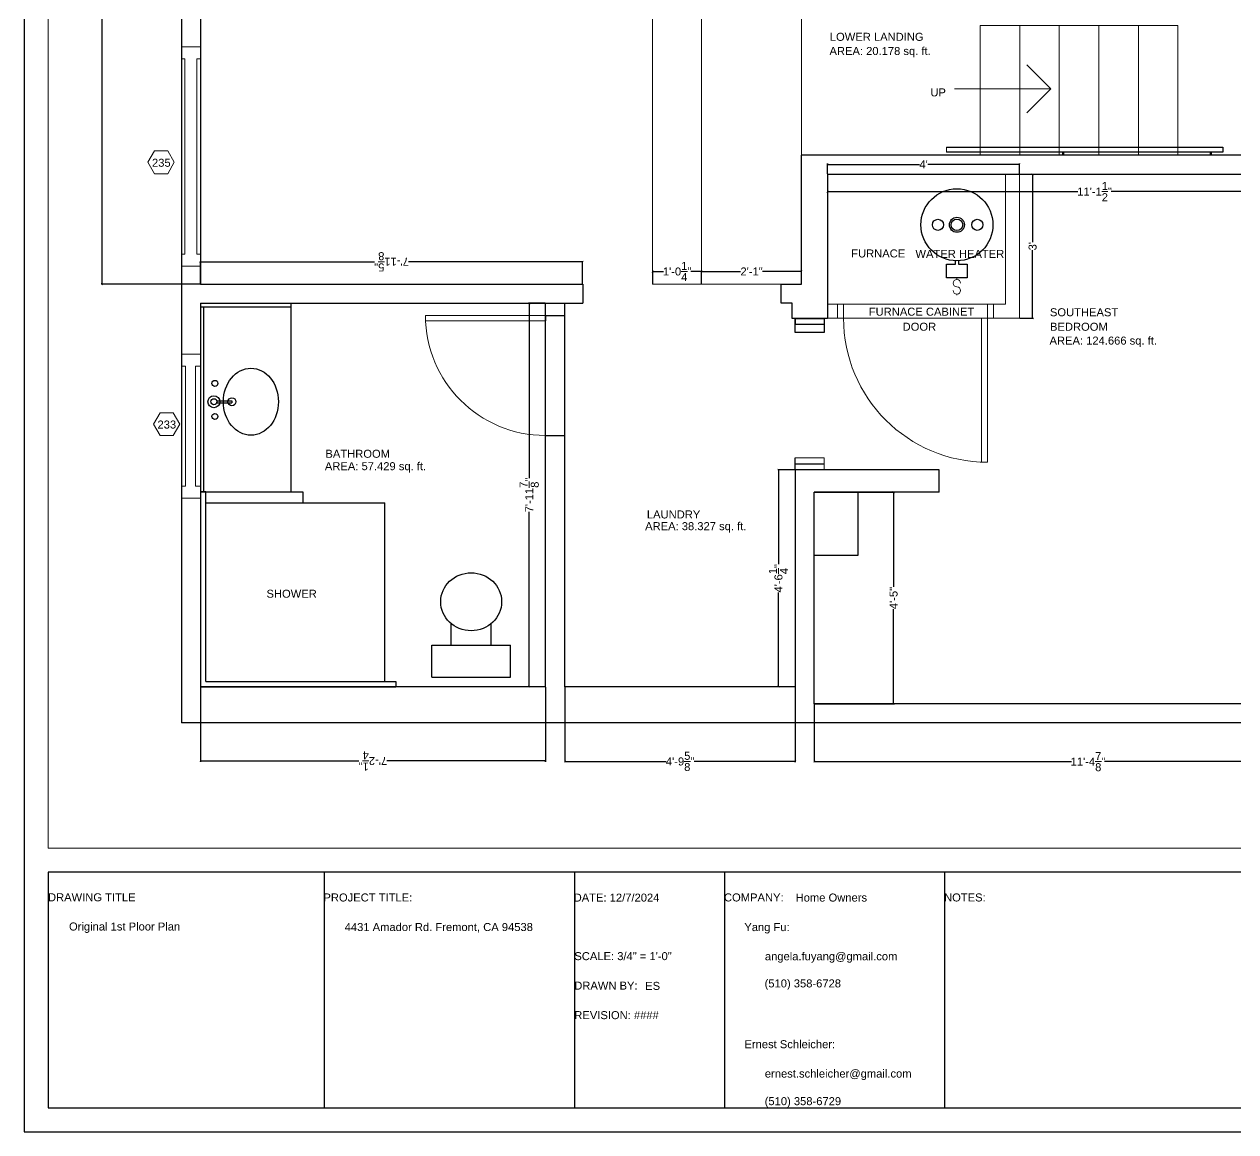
# Model space of a CAD drawing. Header units: inches. Extents: x -467 to 16, y 495 to 1144.
# Drawn here: x -467.1 to -164.3, y 495.1 to 771.9 of the extents above; entities that cross this region are included whole.
import ezdxf

# ---------------------------------------------------------------- set-up
doc = ezdxf.new("R2010")
doc.units = ezdxf.units.IN
doc.header["$MEASUREMENT"] = 0
doc.header["$PDMODE"] = 35
doc.layers.get('0').update_dxf_attribs({"color": 1, "lineweight": 9})
doc.layers.get('Defpoints').update_dxf_attribs({"lineweight": 9})
for name, color, linetype, lineweight in [('00-page-edge', 7, 'Continuous', 9), ('A101-Dimensions', 7, 'Continuous', 9), ('A101-Floorplan-1st-floor', 7, 'Continuous', 9), ('A101-Text', 7, 'Continuous', 9)]:
    doc.layers.add(name, color=color, linetype=linetype, lineweight=lineweight)
doc.layers.add('Title Block', color=7, linetype='Continuous')
doc.layers.add('Title Block Text', color=7, linetype='Continuous')
doc.styles.get("Standard").update_dxf_attribs({"font": 'Arial.ttf', "height": 2})
doc.dimstyles.get("Standard").update_dxf_attribs({"dimtxt": 0.18, "dimasz": 0.5, "dimexe": 0.18, "dimexo": 0.0625, "dimgap": 0.09, "dimtad": 0, "dimtoh": 1, "dimdec": 3, "dimzin": 0, "dimdsep": 46, "dimlunit": 4, "dimtxsty": 'Standard', "dimblk": 'ARCHTICK', "dimblk1": 'ARCHTICK', "dimblk2": 'ARCHTICK', "dimcen": 0.09, "dimadec": 1, "dimazin": 0, "dimtfac": 1, "dimtdec": 3, "dimtofl": 0, "dimtmove": 0, "dimatfit": 3, "dimfxl": 1, "dimtolj": 1, "dimtzin": 0, "dimarcsym": 0})

# ---------------------------------------------------------------- blocks, each defined once
blk = doc.blocks.new('L1-bathroom-door')
at = {"layer": 'A101-Floorplan-1st-floor'}
for p, q in [((0, 0), (-30, 0)), ((0, -1.375), (-30, -1.375))]:
    blk.add_line(p, q, dxfattribs=at)
at = {"layer": 'A101-Floorplan-1st-floor', "lineweight": 30}
blk.add_line((0, 0), (0, -1.375), dxfattribs=at)
at = {"layer": 'A101-Floorplan-1st-floor'}
blk.add_arc((0, 0), 30, 180, 270, dxfattribs=at)
blk = doc.blocks.new('L1-bathroom-window')
at = {"layer": 'A101-Floorplan-1st-floor'}
for p, q in [((0, 36), (-4.76, 36)), ((-3.69, 33), (-4.76, 33)), ((-3.69, 3), (-3.69, 33)), ((0, 33), (-1.19, 33)), ((-1.19, 3), (-1.19, 33)), ((-4.76, 3), (-3.69, 3)), ((-4.76, 0), (0, 0)), ((-1.19, 3), (0, 3))]:
    blk.add_line(p, q, dxfattribs=at)
at = {"layer": 'A101-Floorplan-1st-floor', "lineweight": 30}
for p, q in [((-4.76, 36), (-4.76, 33)), ((0, 36), (-0.01, 33)), ((-4.76, 3), (-4.76, 0)), ((-0.01, 3), (0, 0))]:
    blk.add_line(p, q, dxfattribs=at)
blk = doc.blocks.new('L1-family-room-window')
at = {"layer": 'A101-Floorplan-1st-floor'}
for p, q in [((0.01, 54.75), (-4.75, 54.75)), ((-3.93, 51.75), (-4.75, 51.75)), ((-3.93, 3), (-3.93, 51.75)), ((0.01, 51.75), (-0.93, 51.75)), ((-0.93, 3), (-0.93, 51.75)), ((-4.75, 3), (-3.93, 3)), ((-4.75, 0), (0.01, 0)), ((-0.93, 3), (0.01, 3))]:
    blk.add_line(p, q, dxfattribs=at)
at = {"layer": 'A101-Floorplan-1st-floor', "lineweight": 30}
for p, q in [((-4.75, 54.75), (-4.75, 51.75)), ((0.01, 54.75), (0.01, 51.75)), ((-4.75, 3), (-4.75, 0)), ((0, 3), (0.01, 0))]:
    blk.add_line(p, q, dxfattribs=at)
blk = doc.blocks.new('L1-toilet')
at = {"lineweight": 30}
for p, q in [((-14.81, 8), (-14.81, 13.4)), ((-4.81, 8), (-4.81, 13.4)), ((-19.63, 0), (-19.63, 8)), ((-19.63, 8), (0, 8)), ((0, 0), (0, 8)), ((-19.63, 0), (0, 0))]:
    blk.add_line(p, q, dxfattribs=at)
blk.add_ellipse((-9.81, 18.88), major_axis=(7.62, 0), ratio=0.95082, dxfattribs=at)
blk = doc.blocks.new('L1-bathroom-sink-faucets-bowl')
at = {"lineweight": 30}
for p, q in [((2.21, 0.25), (5.98, 0.25)), ((5.98, 0.25), (5.98, -0.25)), ((2.21, -0.25), (5.98, -0.25))]:
    blk.add_line(p, q, dxfattribs=at)
for centre, radius in [((1.75, 4.59), 0.75), ((1.5, 0), 1.5), ((1.5, 0), 0.75), ((6, 0), 1), ((1.75, -3.69), 0.75)]:
    blk.add_circle(centre, radius, dxfattribs=at)
blk.add_ellipse((10.75, 0), major_axis=(0, -8.38), ratio=0.820896, dxfattribs=at)
blk = doc.blocks.new('L1-granite-splash-and-counter')
at = {"layer": 'A101-Floorplan-1st-floor', "lineweight": 30}
for p, q in [((0, 0), (22.63, 0)), ((0, 0), (0, -0.88)), ((22.63, 0), (22.63, -47.13)), ((0, -0.88), (22.63, -0.88)), ((0, -0.88), (0, -47.13)), ((0.88, -47.13), (0.88, -0.88)), ((0, -47.13), (0.88, -47.13)), ((0.88, -47.13), (22.63, -47.13))]:
    blk.add_line(p, q, dxfattribs=at)
blk = doc.blocks.new('L1-shower-tiles-and-glass-walls')
at = {"layer": 'A101-Floorplan-1st-floor', "lineweight": 30}
for p, q in [((1.37, 48.75), (0, 48.75)), ((0, 48.75), (0, 48.75)), ((0, 48.75), (0, 0)), ((1.37, 1.37), (1.37, 48.75)), ((1.37, 48.75), (25.62, 48.75)), ((25.62, 48.75), (25.62, 46)), ((1.37, 46), (46.12, 46)), ((46.12, 1.37), (46.12, 46)), ((0, 0), (48.88, 0)), ((1.37, 1.37), (48.88, 1.37)), ((48.88, 1.37), (48.88, 0))]:
    blk.add_line(p, q, dxfattribs=at)
blk = doc.blocks.new('_ArchTick')
at = {"color": 0, "linetype": 'ByBlock', "lineweight": 30, "const_width": 0.15}
blk.add_lwpolyline([(-0.5, -0.5), (0.5, 0.5)], dxfattribs=at)
blk = doc.blocks.new('*D181')
at = {"layer": 'A101-Dimensions', "color": 0, "lineweight": -2, "transparency": 16777216}
for p, q in [((-423.16, 1034.37), (-447.87, 1034.37)), ((-447.69, 1034.37), (-447.69, 874.94)), ((-447.69, 706.97), (-447.69, 866.4)), ((-423.16, 706.97), (-447.87, 706.97))]:
    blk.add_line(p, q, dxfattribs=at)
at = {"layer": 'Defpoints', "color": 0, "lineweight": 5, "transparency": 16777216}
for p in [(-423.1, 1034.37), (-447.69, 706.97), (-423.1, 706.97)]:
    blk.add_point(p, dxfattribs=at)
at = {"layer": 'A101-Dimensions', "color": 0, "lineweight": -2, "transparency": 16777216, "xscale": 0.5, "yscale": 0.5, "zscale": 0.5}
for p, rotation in [((-447.69, 1034.37), 90), ((-447.69, 706.97), 270)]:
    blk.add_blockref('_ArchTick', p, dxfattribs=dict(at, rotation=rotation))
at = {"layer": 'A101-Dimensions', "color": 0, "lineweight": 5, "transparency": 16777216, "insert": (-447.69, 870.67), "char_height": 2, "attachment_point": 5, "rotation": 90}
blk.add_mtext('\\A1;27\'-3{\\H1x;\\S3/8;}"', dxfattribs=at)
blk = doc.blocks.new('*D185')
at = {"layer": 'A101-Dimensions', "color": 0, "lineweight": -2, "transparency": 16777216}
for p, q in [((-423.1, 707.03), (-423.1, 712.74)), ((-423.1, 712.56), (-379.56, 712.56)), ((-327.54, 712.56), (-371.07, 712.56)), ((-327.54, 707.03), (-327.54, 712.74))]:
    blk.add_line(p, q, dxfattribs=at)
at = {"layer": 'Defpoints', "color": 0, "lineweight": 5, "transparency": 16777216}
for p in [(-327.54, 712.56), (-423.1, 706.97), (-327.54, 706.97)]:
    blk.add_point(p, dxfattribs=at)
at = {"layer": 'A101-Dimensions', "color": 0, "lineweight": -2, "transparency": 16777216, "xscale": 0.5, "yscale": 0.5, "zscale": 0.5, "rotation": 180}
blk.add_blockref('_ArchTick', (-423.1, 712.56), dxfattribs=at)
at = {"layer": 'A101-Dimensions', "color": 0, "lineweight": -2, "transparency": 16777216, "xscale": 0.5, "yscale": 0.5, "zscale": 0.5}
blk.add_blockref('_ArchTick', (-327.54, 712.56), dxfattribs=at)
at = {"layer": 'A101-Dimensions', "color": 0, "lineweight": 5, "transparency": 16777216, "insert": (-375.32, 712.56), "char_height": 2, "attachment_point": 5, "rotation": 180}
blk.add_mtext('\\A1;7\'-11{\\H1x;\\S5/8;}"', dxfattribs=at)
blk = doc.blocks.new('*D188')
at = {"layer": 'A101-Dimensions', "color": 0, "lineweight": -2, "transparency": 16777216}
for p, q in [((-423.1, 606.27), (-423.1, 587.62)), ((-336.85, 606.27), (-336.85, 587.62)), ((-423.1, 587.8), (-383.47, 587.8)), ((-336.85, 587.8), (-376.48, 587.8))]:
    blk.add_line(p, q, dxfattribs=at)
at = {"layer": 'Defpoints', "color": 0, "lineweight": 5, "transparency": 16777216}
for p in [(-423.1, 606.34), (-336.85, 606.34), (-423.1, 587.8)]:
    blk.add_point(p, dxfattribs=at)
at = {"layer": 'A101-Dimensions', "color": 0, "lineweight": -2, "transparency": 16777216, "xscale": 0.5, "yscale": 0.5, "zscale": 0.5, "rotation": 180}
blk.add_blockref('_ArchTick', (-423.1, 587.8), dxfattribs=at)
at = {"layer": 'A101-Dimensions', "color": 0, "lineweight": -2, "transparency": 16777216, "xscale": 0.5, "yscale": 0.5, "zscale": 0.5}
blk.add_blockref('_ArchTick', (-336.85, 587.8), dxfattribs=at)
at = {"layer": 'A101-Dimensions', "color": 0, "lineweight": 5, "transparency": 16777216, "insert": (-379.97, 587.8), "char_height": 2, "attachment_point": 5, "rotation": 180}
blk.add_mtext('\\A1;7\'-2{\\H1x;\\S1/4;}"', dxfattribs=at)
blk = doc.blocks.new('*D192')
at = {"layer": 'A101-Dimensions', "color": 0, "lineweight": -2, "transparency": 16777216}
for p, q in [((-274.44, 660.59), (-278.78, 660.59)), ((-278.6, 660.59), (-278.6, 637.01)), ((-278.6, 606.34), (-278.6, 629.91)), ((-274.44, 606.34), (-278.78, 606.34))]:
    blk.add_line(p, q, dxfattribs=at)
at = {"layer": 'Defpoints', "color": 0, "lineweight": 5, "transparency": 16777216}
for p in [(-274.38, 660.59), (-278.6, 606.34), (-274.38, 606.34)]:
    blk.add_point(p, dxfattribs=at)
at = {"layer": 'A101-Dimensions', "color": 0, "lineweight": -2, "transparency": 16777216, "xscale": 0.5, "yscale": 0.5, "zscale": 0.5}
for p, rotation in [((-278.6, 660.59), 90), ((-278.6, 606.34), 270)]:
    blk.add_blockref('_ArchTick', p, dxfattribs=dict(at, rotation=rotation))
at = {"layer": 'A101-Dimensions', "color": 0, "lineweight": 5, "transparency": 16777216, "insert": (-278.6, 633.46), "char_height": 2, "attachment_point": 5, "rotation": 90}
blk.add_mtext('\\A1;4\'-6{\\H1x;\\S1/4;}"', dxfattribs=at)
blk = doc.blocks.new('*D193')
at = {"layer": 'A101-Dimensions', "color": 0, "lineweight": -2, "transparency": 16777216}
for p, q in [((-336.91, 702.22), (-341.09, 702.22)), ((-340.91, 702.22), (-340.91, 658.52)), ((-340.91, 606.34), (-340.91, 650.03)), ((-336.91, 606.34), (-341.09, 606.34))]:
    blk.add_line(p, q, dxfattribs=at)
at = {"layer": 'Defpoints', "color": 0, "lineweight": 5, "transparency": 16777216}
for p in [(-340.91, 702.22), (-336.85, 702.22), (-336.85, 606.34)]:
    blk.add_point(p, dxfattribs=at)
at = {"layer": 'A101-Dimensions', "color": 0, "lineweight": -2, "transparency": 16777216, "xscale": 0.5, "yscale": 0.5, "zscale": 0.5}
for p, rotation in [((-340.91, 702.22), 90), ((-340.91, 606.34), 270)]:
    blk.add_blockref('_ArchTick', p, dxfattribs=dict(at, rotation=rotation))
at = {"layer": 'A101-Dimensions', "color": 0, "lineweight": 5, "transparency": 16777216, "insert": (-340.91, 654.28), "char_height": 2, "attachment_point": 5, "rotation": 90}
blk.add_mtext('\\A1;7\'-11{\\H1x;\\S7/8;}"', dxfattribs=at)
blk = doc.blocks.new('L1-south-stairway-5-steps')
at = {"layer": 'A101-Floorplan-1st-floor', "lineweight": 5}
for p, q in [((-49.375, 0), (0, 0)), ((-49.375, 0), (-49.375, -32.40625)), ((-39.5, 0), (-39.5, -32.40625)), ((-29.625, 0), (-29.625, -32.40625)), ((-19.75, 0), (-19.75, -32.40625)), ((-9.875, 0), (-9.875, -32.40625)), ((0, 0), (0, -32.40625))]:
    blk.add_line(p, q, dxfattribs=at)
blk = doc.blocks.new('L1-south-stairway-handrail')
at = {"layer": 'A101-Floorplan-1st-floor', "lineweight": -3}
for p, q in [((-57.8, 1.25), (11.23, 1.25)), ((11.23, 0), (-57.8, 0)), ((-28.71, -0.75), (-28.71, 0)), ((-28.46, -0.75), (-28.46, 0)), ((8.09, 0), (8.09, -0.75)), ((8.34, 0), (8.34, -0.75)), ((11.23, 1.25), (11.23, 0))]:
    blk.add_line(p, q, dxfattribs=at)
at = {"layer": 'A101-Floorplan-1st-floor', "lineweight": 5}
blk.add_line((-57.8, 1.25), (-57.8, 0), dxfattribs=at)
blk = doc.blocks.new('L1-arrow')
at = {"lineweight": 5}
for p, q in [((188.32, -365.98), (182.32, -359.98)), ((182.32, -365.98), (164.32, -365.98)), ((182.32, -365.98), (188.32, -365.98)), ((188.32, -365.98), (182.32, -371.98))]:
    blk.add_line(p, q, dxfattribs=at)
blk = doc.blocks.new('*D504')
at = {"layer": 'A101-Dimensions', "color": 0, "lineweight": -2, "transparency": 16777216}
for p, q in [((-218.26, 734.46), (-214.88, 734.46)), ((-215.06, 734.46), (-215.06, 717.47)), ((-215.06, 698.46), (-215.06, 715.45)), ((-218.26, 698.46), (-214.88, 698.46))]:
    blk.add_line(p, q, dxfattribs=at)
at = {"layer": 'Defpoints', "color": 0, "lineweight": 5, "transparency": 16777216}
for p in [(-218.32, 734.46), (-218.32, 698.46), (-215.06, 698.46)]:
    blk.add_point(p, dxfattribs=at)
at = {"layer": 'A101-Dimensions', "color": 0, "lineweight": -2, "transparency": 16777216, "xscale": 0.5, "yscale": 0.5, "zscale": 0.5}
for p, rotation in [((-215.06, 734.46), 90), ((-215.06, 698.46), 270)]:
    blk.add_blockref('_ArchTick', p, dxfattribs=dict(at, rotation=rotation))
at = {"layer": 'A101-Dimensions', "color": 0, "lineweight": 5, "transparency": 16777216, "insert": (-215.06, 716.46), "char_height": 2, "attachment_point": 5, "rotation": 90}
blk.add_mtext("\\A1;3'", dxfattribs=at)
blk = doc.blocks.new('old-furnace-cabinet-door')
at = {"lineweight": 5}
for p, q in [((-1.5, 35.97), (-1.5, 0)), ((0, 36), (0, 0)), ((0, 0), (-36, 0)), ((-1.5, 0), (0, 0))]:
    blk.add_line(p, q, dxfattribs=at)
blk.add_arc((0, 0), 36, 90, 180, dxfattribs=at)
blk = doc.blocks.new('*D534')
at = {"layer": 'A101-Dimensions', "color": 0, "lineweight": -2, "transparency": 16777216}
for p, q in [((-266.32, 734.52), (-266.32, 737.09)), ((-266.32, 736.91), (-243.37, 736.91)), ((-218.32, 736.91), (-241.27, 736.91)), ((-218.32, 734.52), (-218.32, 737.09))]:
    blk.add_line(p, q, dxfattribs=at)
at = {"layer": 'Defpoints', "color": 0, "lineweight": 5, "transparency": 16777216}
for p in [(-266.32, 736.91), (-266.32, 734.46), (-218.32, 734.46)]:
    blk.add_point(p, dxfattribs=at)
at = {"layer": 'A101-Dimensions', "color": 0, "lineweight": -2, "transparency": 16777216, "xscale": 0.5, "yscale": 0.5, "zscale": 0.5, "rotation": 180}
blk.add_blockref('_ArchTick', (-266.32, 736.91), dxfattribs=at)
at = {"layer": 'A101-Dimensions', "color": 0, "lineweight": -2, "transparency": 16777216, "xscale": 0.5, "yscale": 0.5, "zscale": 0.5}
blk.add_blockref('_ArchTick', (-218.32, 736.91), dxfattribs=at)
at = {"layer": 'A101-Dimensions', "color": 0, "lineweight": 5, "transparency": 16777216, "insert": (-242.32, 736.91), "char_height": 2, "attachment_point": 5}
blk.add_mtext("\\A1;4'", dxfattribs=at)
blk = doc.blocks.new('*D536')
at = {"layer": 'A101-Dimensions', "color": 0, "lineweight": -2, "transparency": 16777216}
for p, q in [((-266.32, 734.4), (-266.32, 729.92)), ((-132.82, 734.4), (-132.82, 729.92)), ((-266.32, 730.1), (-203.73, 730.1)), ((-132.82, 730.1), (-195.41, 730.1))]:
    blk.add_line(p, q, dxfattribs=at)
at = {"layer": 'Defpoints', "color": 0, "lineweight": 5, "transparency": 16777216}
for p in [(-266.32, 734.46), (-132.82, 734.46), (-132.82, 730.1)]:
    blk.add_point(p, dxfattribs=at)
at = {"layer": 'A101-Dimensions', "color": 0, "lineweight": -2, "transparency": 16777216, "xscale": 0.5, "yscale": 0.5, "zscale": 0.5, "rotation": 180}
blk.add_blockref('_ArchTick', (-266.32, 730.1), dxfattribs=at)
at = {"layer": 'A101-Dimensions', "color": 0, "lineweight": -2, "transparency": 16777216, "xscale": 0.5, "yscale": 0.5, "zscale": 0.5}
blk.add_blockref('_ArchTick', (-132.82, 730.1), dxfattribs=at)
at = {"layer": 'A101-Dimensions', "color": 0, "lineweight": 5, "transparency": 16777216, "insert": (-199.57, 730.1), "char_height": 2, "attachment_point": 5}
blk.add_mtext('\\A1;11\'-1{\\H1x;\\S1/2;}"', dxfattribs=at)
blk = doc.blocks.new('*D537')
at = {"layer": 'A101-Dimensions', "color": 0, "lineweight": -2, "transparency": 16777216}
for p, q in [((-269.63, 602), (-269.63, 587.47)), ((-132.82, 602), (-132.82, 587.47)), ((-269.63, 587.65), (-205.38, 587.65)), ((-132.82, 587.65), (-197.07, 587.65))]:
    blk.add_line(p, q, dxfattribs=at)
at = {"layer": 'Defpoints', "color": 0, "lineweight": 5, "transparency": 16777216}
for p in [(-269.63, 602.06), (-132.82, 602.06), (-269.63, 587.65)]:
    blk.add_point(p, dxfattribs=at)
at = {"layer": 'A101-Dimensions', "color": 0, "lineweight": -2, "transparency": 16777216, "xscale": 0.5, "yscale": 0.5, "zscale": 0.5, "rotation": 180}
blk.add_blockref('_ArchTick', (-269.63, 587.65), dxfattribs=at)
at = {"layer": 'A101-Dimensions', "color": 0, "lineweight": -2, "transparency": 16777216, "xscale": 0.5, "yscale": 0.5, "zscale": 0.5}
blk.add_blockref('_ArchTick', (-132.82, 587.65), dxfattribs=at)
at = {"layer": 'A101-Dimensions', "color": 0, "lineweight": 5, "transparency": 16777216, "insert": (-201.22, 587.65), "char_height": 2, "attachment_point": 5}
blk.add_mtext('\\A1;11\'-4{\\H1x;\\S7/8;}"', dxfattribs=at)
blk = doc.blocks.new('*D538')
at = {"layer": 'A101-Dimensions', "color": 0, "lineweight": -2, "transparency": 16777216}
for p, q in [((-269.57, 655), (-249.63, 655)), ((-249.81, 655), (-249.81, 631.32)), ((-249.81, 602.06), (-249.81, 625.74)), ((-269.57, 602.06), (-249.63, 602.06))]:
    blk.add_line(p, q, dxfattribs=at)
at = {"layer": 'Defpoints', "color": 0, "lineweight": 5, "transparency": 16777216}
for p in [(-269.63, 655), (-249.81, 655), (-269.63, 602.06)]:
    blk.add_point(p, dxfattribs=at)
at = {"layer": 'A101-Dimensions', "color": 0, "lineweight": -2, "transparency": 16777216, "xscale": 0.5, "yscale": 0.5, "zscale": 0.5}
for p, rotation in [((-249.81, 655), 90), ((-249.81, 602.06), 270)]:
    blk.add_blockref('_ArchTick', p, dxfattribs=dict(at, rotation=rotation))
at = {"layer": 'A101-Dimensions', "color": 0, "lineweight": 5, "transparency": 16777216, "insert": (-249.81, 628.53), "char_height": 2, "attachment_point": 5, "rotation": 90}
blk.add_mtext('\\A1;4\'-5"', dxfattribs=at)
blk = doc.blocks.new('*D539')
at = {"layer": 'A101-Dimensions', "color": 0, "lineweight": -2, "transparency": 16777216}
for p, q in [((-331.97, 606.27), (-331.97, 587.51)), ((-274.38, 606.27), (-274.38, 587.51)), ((-331.97, 587.69), (-306.7, 587.69)), ((-274.38, 587.69), (-299.66, 587.69))]:
    blk.add_line(p, q, dxfattribs=at)
at = {"layer": 'Defpoints', "color": 0, "lineweight": 5, "transparency": 16777216}
for p in [(-331.97, 606.34), (-274.38, 606.34), (-331.97, 587.69)]:
    blk.add_point(p, dxfattribs=at)
at = {"layer": 'A101-Dimensions', "color": 0, "lineweight": -2, "transparency": 16777216, "xscale": 0.5, "yscale": 0.5, "zscale": 0.5, "rotation": 180}
blk.add_blockref('_ArchTick', (-331.97, 587.69), dxfattribs=at)
at = {"layer": 'A101-Dimensions', "color": 0, "lineweight": -2, "transparency": 16777216, "xscale": 0.5, "yscale": 0.5, "zscale": 0.5}
blk.add_blockref('_ArchTick', (-274.38, 587.69), dxfattribs=at)
at = {"layer": 'A101-Dimensions', "color": 0, "lineweight": 5, "transparency": 16777216, "insert": (-303.18, 587.69), "char_height": 2, "attachment_point": 5}
blk.add_mtext('\\A1;4\'-9{\\H1x;\\S5/8;}"', dxfattribs=at)
blk = doc.blocks.new('*D540')
at = {"layer": 'A101-Dimensions', "color": 0, "lineweight": -2, "transparency": 16777216}
for p, q in [((-297.82, 707.03), (-297.82, 710.32)), ((-297.82, 710.14), (-288.08, 710.14)), ((-272.82, 710.14), (-282.55, 710.14)), ((-272.82, 707.03), (-272.82, 710.32))]:
    blk.add_line(p, q, dxfattribs=at)
at = {"layer": 'Defpoints', "color": 0, "lineweight": 5, "transparency": 16777216}
for p in [(-272.82, 710.14), (-297.82, 706.97), (-272.82, 706.97)]:
    blk.add_point(p, dxfattribs=at)
at = {"layer": 'A101-Dimensions', "color": 0, "lineweight": -2, "transparency": 16777216, "xscale": 0.5, "yscale": 0.5, "zscale": 0.5, "rotation": 180}
blk.add_blockref('_ArchTick', (-297.82, 710.14), dxfattribs=at)
at = {"layer": 'A101-Dimensions', "color": 0, "lineweight": -2, "transparency": 16777216, "xscale": 0.5, "yscale": 0.5, "zscale": 0.5}
blk.add_blockref('_ArchTick', (-272.82, 710.14), dxfattribs=at)
at = {"layer": 'A101-Dimensions', "color": 0, "lineweight": 5, "transparency": 16777216, "insert": (-285.32, 710.14), "char_height": 2, "attachment_point": 5}
blk.add_mtext('\\A1;2\'-1"', dxfattribs=at)
blk = doc.blocks.new('*D541')
at = {"layer": 'A101-Dimensions', "color": 0, "lineweight": -2, "transparency": 16777216}
for p, q in [((-310.04, 707.03), (-310.04, 710.32)), ((-310.04, 710.14), (-307.34, 710.14)), ((-297.82, 710.14), (-300.52, 710.14)), ((-297.82, 707.03), (-297.82, 710.32))]:
    blk.add_line(p, q, dxfattribs=at)
at = {"layer": 'Defpoints', "color": 0, "lineweight": 5, "transparency": 16777216}
for p in [(-297.82, 710.14), (-310.04, 706.97), (-297.82, 706.97)]:
    blk.add_point(p, dxfattribs=at)
at = {"layer": 'A101-Dimensions', "color": 0, "lineweight": -2, "transparency": 16777216, "xscale": 0.5, "yscale": 0.5, "zscale": 0.5, "rotation": 180}
blk.add_blockref('_ArchTick', (-310.04, 710.14), dxfattribs=at)
at = {"layer": 'A101-Dimensions', "color": 0, "lineweight": -2, "transparency": 16777216, "xscale": 0.5, "yscale": 0.5, "zscale": 0.5}
blk.add_blockref('_ArchTick', (-297.82, 710.14), dxfattribs=at)
at = {"layer": 'A101-Dimensions', "color": 0, "lineweight": 5, "transparency": 16777216, "insert": (-303.93, 710.14), "char_height": 2, "attachment_point": 5}
blk.add_mtext('\\A1;1\'-0{\\H1x;\\S1/4;}"', dxfattribs=at)

msp = doc.modelspace()

# ---------------------------------------------------------------- linework, layer by layer
at = {"layer": '00-page-edge', "lineweight": -3}
msp.add_lwpolyline([(16, 1143.6614), (-467.1368, 1143.5061), (-467.1368, 495.1368), (16, 495.1368)], close=True, dxfattribs=at)
at = {"layer": '00-page-edge'}
msp.add_lwpolyline([(10, 1137.6595), (-461.1368, 1137.5081), (-461.1368, 566.0496), (10, 566.0496)], close=True, dxfattribs=at)
at = {"layer": 'A101-Floorplan-1st-floor', "lineweight": -3}
for p, q in [((-427.8493, 1039.1248), (-427.8493, 597.3138)), ((-423.0993, 1034.3748), (-423.0993, 706.9685)), ((-272.8181, 706.9685), (-272.8181, 739.2116)), ((-129.3181, 739.2116), (-272.8181, 739.2116)), ((-266.3181, 734.4616), (-266.3181, 698.3679)), ((-266.3181, 734.4616), (-132.8181, 734.4616)), ((-423.0993, 706.9685), (-327.5368, 706.9685)), ((-327.5368, 706.9685), (-327.5368, 702.2185)), ((-277.8806, 702.2185), (-277.8806, 706.9685)), ((-277.8806, 706.9685), (-272.8181, 706.9685)), ((-423.0993, 702.2185), (-423.0993, 606.3366)), ((-423.0993, 702.2185), (-327.5368, 702.2185)), ((-336.8493, 606.3366), (-336.8493, 702.2185)), ((-331.9743, 606.3366), (-331.9743, 702.2185)), ((-331.9743, 699.156), (-331.9743, 702.2185)), ((-275.1931, 702.2185), (-277.8806, 702.2185)), ((-275.1931, 698.3679), (-275.1931, 702.2185)), ((-336.8493, 699.156), (-331.9743, 699.156)), ((-266.3181, 698.3679), (-275.1931, 698.3679)), ((-274.3806, 698.3679), (-274.3806, 696.8679)), ((-274.3806, 698.3679), (-267.1306, 698.3679)), ((-274.3806, 694.8679), (-274.3806, 698.3679)), ((-267.1306, 696.8679), (-274.3806, 696.8679)), ((-267.1306, 698.3679), (-267.1306, 694.8679)), ((-267.1306, 694.8679), (-274.3806, 694.8679)), ((-336.8493, 669.156), (-331.9743, 669.156)), ((-274.3806, 660.5866), (-274.3806, 663.5866)), ((-274.3806, 662.0866), (-267.1306, 662.0866)), ((-238.3806, 660.5866), (-274.3806, 660.5866)), ((-274.3806, 660.5866), (-274.3806, 606.3366)), ((-267.1306, 660.5866), (-274.3806, 660.5866)), ((-238.3806, 655.0013), (-238.3806, 660.5866)), ((-238.3806, 655.0013), (-269.6306, 655.0013)), ((-269.6306, 602.0638), (-269.6306, 655.0013)), ((-258.6306, 639.2201), (-258.6306, 655.0013)), ((-269.6306, 639.2201), (-258.6306, 639.2201)), ((-336.8493, 606.3366), (-423.0993, 606.3366)), ((-274.3806, 606.3366), (-331.9743, 606.3366)), ((-132.8181, 602.0638), (-269.6306, 602.0638)), ((-125.3195, 597.3138), (-427.8493, 597.3138))]:
    msp.add_line(p, q, dxfattribs=at)
at = {"layer": 'A101-Floorplan-1st-floor', "color": 1, "lineweight": 5}
for p, q in [((-310.0423, 1034.3748), (-310.0423, 706.9685)), ((-297.8181, 1034.3748), (-297.8181, 706.9685)), ((-272.8181, 1034.3748), (-272.8181, 706.9685)), ((-310.0423, 706.9685), (-297.8181, 706.9685)), ((-297.8181, 706.9685), (-272.8181, 706.9685))]:
    msp.add_line(p, q, dxfattribs=at)
at = {"layer": 'A101-Floorplan-1st-floor', "lineweight": 5}
for p, q in [((-221.8181, 734.4616), (-221.8181, 701.9616)), ((-218.3181, 734.4616), (-218.3181, 698.4616)), ((-266.3181, 701.9616), (-221.8181, 701.9616)), ((-263.8181, 701.9616), (-263.8181, 698.4616)), ((-262.3181, 701.9616), (-262.3181, 698.4616)), ((-226.3181, 701.9616), (-226.3181, 698.4616)), ((-224.8181, 701.9616), (-224.8181, 698.4616)), ((-274.3806, 663.5866), (-267.1306, 663.5866)), ((-267.1306, 663.5866), (-267.1306, 660.5866))]:
    msp.add_line(p, q, dxfattribs=at)
at = {"layer": 'A101-Floorplan-1st-floor'}
for p, q in [((-233.9838, 708.1456), (-233.9838, 708.5512)), ((-233.9838, 704.4682), (-233.9838, 704.2297))]:
    msp.add_line(p, q, dxfattribs=at)
for points in [[(-434.5736, 740.276), (-436.2216, 737.4215), (-434.5736, 734.5671), (-431.2776, 734.5671), (-429.6295, 737.4215), (-431.2776, 740.276)], [(-433.1969, 674.8531), (-434.8449, 671.9987), (-433.1969, 669.1442), (-429.9009, 669.1442), (-428.2529, 671.9987), (-429.9009, 674.8531)]]:
    msp.add_lwpolyline(points, close=True, dxfattribs=at)
at = {"layer": 'A101-Floorplan-1st-floor', "lineweight": 5}
msp.add_lwpolyline([(-218.3181, 698.4616), (-218.3181, 734.4616), (-266.3181, 734.4616), (-266.3181, 698.4616)], close=True, dxfattribs=at)
at = {"layer": 'A101-Floorplan-1st-floor', "lineweight": -3}
msp.add_lwpolyline([(-233.6088, 712.8012), (-233.6088, 711.9411), (-231.4213, 711.9411), (-231.4213, 708.5512), (-236.5463, 708.5512), (-236.5463, 711.9411), (-234.3588, 711.9411), (-234.3588, 712.8012)], dxfattribs=at)
for centre, radius in [((-233.9838, 721.8012), 9), ((-238.7377, 721.8012), 1.3886), ((-233.9838, 721.8012), 1.8761), ((-233.9838, 721.8012), 1.4488), ((-228.884, 721.8012), 1.3881)]:
    msp.add_circle(centre, radius, dxfattribs=at)
at = {"layer": 'A101-Floorplan-1st-floor'}
for centre, start, end in [((-233.9838, 707.2296), 0, 180), ((-233.9838, 707.2161), 180, 270), ((-233.9838, 705.3842), 180, 90)]:
    msp.add_arc(centre, 0.916, start, end, dxfattribs=at)
at = {"layer": 'Title Block'}
for p, q in [((-392.1553, 560.0496), (-392.1553, 501.1368)), ((-329.59, 560.0496), (-329.59, 501.1368)), ((-292.0953, 560.0496), (-292.0953, 501.1368)), ((-237.0877, 560.0496), (-237.0877, 501.1368))]:
    msp.add_line(p, q, dxfattribs=at)
at = {"layer": 'Title Block', "lineweight": -3}
msp.add_lwpolyline([(10, 560.0496), (-461.1368, 560.0496), (-461.1368, 501.1368), (10, 501.1368)], close=True, dxfattribs=at)

# ---------------------------------------------------------------- block references
at = {"lineweight": 5}
for name, p in [('L1-south-stairway-5-steps', (-178.757, 771.6179)), ('L1-south-stairway-handrail', (-178.757, 739.9616))]:
    msp.add_blockref(name, p, dxfattribs=at)
at = {"lineweight": -3}
for name, p in [('L1-bathroom-door', (-336.8493, 699.156)), ('L1-shower-tiles-and-glass-walls', (-423.0993, 606.3366))]:
    msp.add_blockref(name, p, dxfattribs=at)
at = {"layer": 'A101-Floorplan-1st-floor', "lineweight": -3}
for name, p in [('L1-family-room-window', (-423.0993, 711.4998)), ('L1-granite-splash-and-counter', (-423.0993, 702.2185)), ('L1-bathroom-window', (-423.0938, 653.469)), ('L1-bathroom-sink-faucets-bowl', (-421.2243, 677.5866)), ('L1-toilet', (-345.5993, 608.7116))]:
    msp.add_blockref(name, p, dxfattribs=at)
at = {"layer": 'A101-Floorplan-1st-floor', "lineweight": 5}
msp.add_blockref('L1-arrow', (-398.8661, 1121.7454), dxfattribs=at)
at = {"layer": 'A101-Floorplan-1st-floor', "lineweight": 5, "xscale": -1, "rotation": 180}
msp.add_blockref('old-furnace-cabinet-door', (-226.3181, 698.4616), dxfattribs=at)

# ---------------------------------------------------------------- texts
at = {"layer": 'A101-Floorplan-1st-floor'}
for s, p in [('235', (-435.1988, 736.3118)), ('233', (-433.8221, 670.889))]:
    msp.add_text(s, height=2, dxfattribs=at).set_placement(p)
at = {"layer": 'A101-Text', "lineweight": 5}
for s, p in [('LOWER LANDING', (-265.7487, 767.7854)), ('AREA: 20.178 sq. ft.', (-265.8399, 764.2377)), ('UP', (-240.6132, 753.8973)), ('FURNACE', (-260.4118, 713.6481)), ('WATER HEATER', (-244.3472, 713.543)), ('FURNACE CABINET', (-256.0128, 699.0866)), ('SOUTHEAST', (-210.7346, 698.9478)), ('DOOR', (-247.557, 695.3351)), ('BEDROOM', (-210.7098, 695.3263)), ('AREA: 124.666 sq. ft.', (-210.8341, 691.8652)), ('BATHROOM', (-391.8428, 663.585)), ('AREA: 57.429 sq. ft.', (-391.9822, 660.4759)), ('LAUNDRY', (-311.4824, 648.4209)), ('AREA: 38.327 sq. ft.', (-311.9226, 645.4877)), ('SHOWER', (-406.5726, 628.6049))]:
    msp.add_text(s, height=2, dxfattribs=at).set_placement(p)
at = {"layer": 'Title Block Text'}
for s, p in [('DRAWING TITLE', (-461.1943, 552.7358)), ('PROJECT TITLE:', (-392.3402, 552.6883)), ('DATE: 12/7/2024', (-329.7867, 552.6578)), ('COMPANY:', (-292.2083, 552.6987)), ('Home Owners', (-274.3011, 552.6688)), ('NOTES:', (-237.198, 552.6948)), ('4431 Amador Rd. Fremont, CA 94538', (-387.0284, 545.2981)), ('Yang Fu:', (-287.1281, 545.2879)), ('SCALE: 3/4" = 1\'-0"', (-329.6147, 538.0277)), ('angela.fuyang@gmail.com', (-281.9832, 537.9957)), ('(510) 358-6728', (-282.0613, 531.2131)), ('DRAWN BY:', (-329.6425, 530.6602)), ('ES', (-311.9114, 530.5954)), ('REVISION: ####', (-329.6283, 523.2815)), ('Ernest Schleicher:', (-287.0958, 516.0169)), ('ernest.schleicher@gmail.com', (-281.9996, 508.6816)), ('(510) 358-6729', (-282.0367, 501.7836))]:
    msp.add_text(s, height=2, dxfattribs=at).set_placement(p)
at = {"layer": 'Title Block Text', "lineweight": 5, "insert": (-455.9389, 547.4347), "char_height": 2, "attachment_point": 1}
msp.add_mtext_dynamic_manual_height_columns('Original 1st Ploor Plan', width=9594.755196, gutter_width=3840, heights=[0], dxfattribs=at)

# ---------------------------------------------------------------- dimensions: what is measured, and where the dimension line sits
at = {"layer": 'A101-Dimensions', "lineweight": 5}
for base, p1, p2, picture, middle in [((-447.6864, 706.9685), (-423.0993, 1034.3748), (-423.0993, 706.9685), '*D181', (-447.6864, 870.6717)), ((-215.0566, 698.4616), (-218.3181, 734.4616), (-218.3181, 698.4616), '*D504', (-215.0566, 716.4616)), ((-340.9059, 702.2185), (-336.8493, 606.3366), (-336.8493, 702.2185), '*D193', (-340.9059, 654.2776)), ((-278.5988, 606.3366), (-274.3806, 660.5866), (-274.3806, 606.3366), '*D192', (-278.5988, 633.4616)), ((-249.8101370532, 655.0013348861), (-269.6305907836, 602.0638348861), (-269.6305907836, 655.0013348861), '*D538', (-249.8101370532, 628.5325848861))]:
    dim = msp.add_linear_dim(base=base, p1=p1, p2=p2, angle=90, dimstyle='Standard', override={"dimscale": 1, "dimtix": 0, "dimtofl": 0, "dimtmove": 0, "dimatfit": 3}, dxfattribs=at)
    dim.commit()
    dim.dimension.update_dxf_attribs({"geometry": picture, "text_midpoint": middle})
for base, p1, p2, picture, middle in [((-266.3181, 736.9102), (-218.3181, 734.4616), (-266.3181, 734.4616), '*D534', (-242.3181, 736.9102)), ((-132.8181, 730.1), (-266.3181, 734.4616), (-132.8181, 734.4616), '*D536', (-199.5681, 730.1)), ((-327.5368407836, 712.5610432655), (-423.0993407836, 706.9685435689), (-327.5368407836, 706.9685435689), '*D185', (-375.3180907836, 712.5610432655)), ((-297.8181, 710.1406), (-310.0423, 706.9685), (-297.8181, 706.9685), '*D541', (-303.9302, 710.1406)), ((-272.8181, 710.1406), (-297.8181, 706.9685), (-272.8181, 706.9685), '*D540', (-285.3181, 710.1406)), ((-423.0993, 587.803), (-336.8493, 606.3366), (-423.0993, 606.3366), '*D188', (-379.9743, 587.803)), ((-331.9743, 587.6945), (-274.3806, 606.3366), (-331.9743, 606.3366), '*D539', (-303.1775, 587.6945)), ((-269.6305907836, 587.6467430695), (-132.8180907836, 602.0638348861), (-269.6305907836, 602.0638348861), '*D537', (-201.2243407836, 587.6467430695))]:
    dim = msp.add_linear_dim(base=base, p1=p1, p2=p2, dimstyle='Standard', override={"dimscale": 1, "dimtix": 0, "dimtofl": 0, "dimtmove": 0, "dimatfit": 3}, dxfattribs=at)
    dim.commit()
    dim.dimension.update_dxf_attribs({"geometry": picture, "text_midpoint": middle})

doc.saveas('drawing.dxf')
